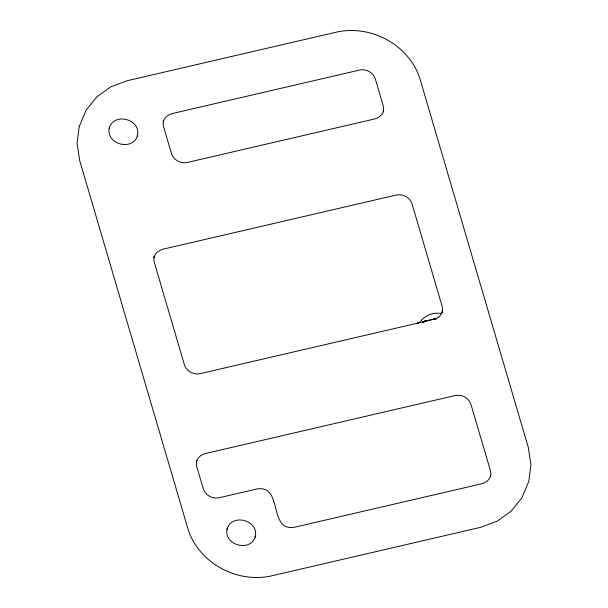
<?xml version="1.0" encoding="UTF-8"?>
<svg xmlns="http://www.w3.org/2000/svg" width="608" height="608" viewBox="0 0 608 608"><rect width="100%" height="100%" fill="white"/><g stroke="black" fill="none" stroke-linecap="round" stroke-linejoin="round"><path stroke-width="0.91" d="M419.512 322.78C424.05 315.582 433.17 311.79 441.469 313.667M438.49 317.186L440.511 315.225L442.715 310.43L442.191 312.345L442.609 309.434L442.13 306.265L412.087 204.052C410.119 197.501 402.785 193.534 396.188 195.062L162.762 249.257C158.407 250.443 154.911 253.513 153.908 257.496L154.257 256.348L153.839 259.251L154.318 262.42L184.353 364.633C186.329 371.192 193.663 375.151 200.26 373.631L418.426 322.962L417.194 323.319A2.576 0.471 76.9 0 1 417.536 323.866M425.486 321.358L426.086 320.986L422.94 322.012L426.041 320.864L422.887 321.83L436.286 318.478L434.082 318.964M422.302 322.468L424.688 321.64M417.058 323.289L436.141 318.554L438.36 317.346A2.576 0.745 52.7 0 1 438.71 317.171M435.085 318.919L436.688 318.668L434.948 318.866M79.192 126.639L77.079 143.336L79.64 160.337L187.758 528.223C198.2 562.902 236.991 583.855 271.898 575.791L480.662 527.318L497.032 521.231L511.024 511.282L521.839 497.96L528.808 481.361L530.921 464.664L528.36 447.663L420.242 79.777C409.8 45.098 371.009 24.145 336.102 32.209L127.338 80.682L110.968 86.769L96.976 96.718L86.161 110.04L79.192 126.639M109.501 127.315C104.713 144.149 133.22 152.061 137.636 135.06L137.286 136.207C142.082 119.373 113.574 111.462 109.159 128.463L109.501 127.315M163.522 120.696L163.104 123.599L163.582 126.768L171.433 153.467C173.402 160.018 180.736 163.978 187.332 162.458L374.764 118.94C379.126 117.754 382.614 114.684 383.618 110.702L383.276 111.849L383.686 108.946L383.207 105.769L375.364 79.078C373.388 72.519 366.054 68.56 359.457 70.087L172.034 113.605C167.671 114.783 164.183 117.861 163.18 121.836L163.522 120.696M196.734 460.659L196.316 463.562L196.794 466.731L203.27 488.748C205.238 495.3 212.572 499.267 219.169 497.739L256.948 488.969C283.472 484.584 267.862 531.772 294.538 527.235L481.962 483.717C486.324 482.532 489.82 479.461 490.816 475.486L490.474 476.626L490.892 473.723L490.413 470.554L471.01 404.54C469.034 397.989 461.708 394.03 455.111 395.55L205.246 453.568C200.883 454.746 197.387 457.824 196.384 461.799L196.734 460.659M227.346 528.299C222.551 545.133 251.058 553.044 255.474 536.043L255.132 537.191C259.92 520.357 231.412 512.445 226.997 529.446L227.346 528.299M426.018 320.796L422.872 321.769L426.01 320.849"/></g></svg>
